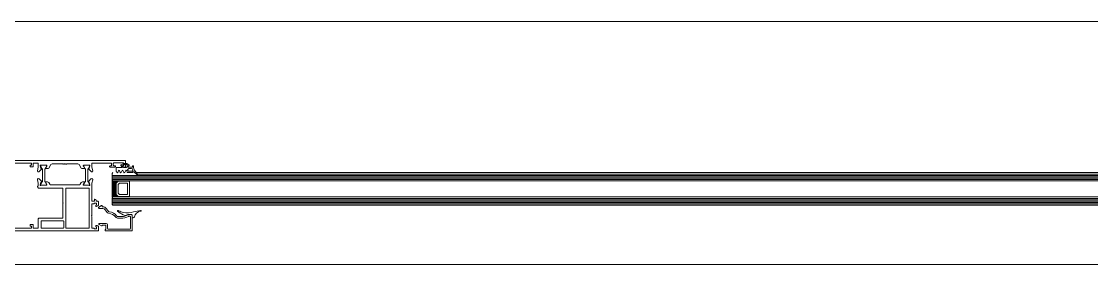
# Model space of a CAD drawing. Header units: centimetres. Extents: x 118932 to 154602, y -32682 to -23521.
# Drawn here: x 127999 to 128078.1, y -26921.6 to -26903.6 of the extents above; entities that cross this region are included whole.
import ezdxf

# ---------------------------------------------------------------- set-up
doc = ezdxf.new("R2010")
doc.units = ezdxf.units.CM
doc.header["$LTSCALE"] = 50
doc.header["$MEASUREMENT"] = 0
for name, color, linetype, lineweight, true_color in [('GEN_02_TF_Pencere', 7, 'Continuous', 9, 0x6093ac), ('GEN_05_ML_Alçıpan_giydirme', 7, 'Continuous', 18, 0x7ebab5), ('GEN_05_ML_Mermer', 7, 'Continuous', 9, 0x9d8692)]:
    doc.layers.add(name, color=color, linetype=linetype, lineweight=lineweight, true_color=true_color)

# ---------------------------------------------------------------- blocks, each defined once
blk = doc.blocks.new('P7_')
at = {"layer": 'GEN_02_TF_Pencere'}
for p, q in [((163302.095, -16172.652, 0), (163302.096, -16172.903, 0)), ((163302.52, -16172.625, 0), (163302.125, -16172.625, 0)), ((163302.62, -16172.343, 0), (163302.456, -16172.447, 0)), ((163302.48, -16172.51, 0), (163302.52, -16172.51, 0)), ((163302.52, -16172.51, 0), (163302.52, -16172.625, 0)), ((163302.6, -16172.598, 0), (163302.6, -16172.44, 0)), ((163302.87, -16172.342, 0), (163302.62, -16172.343, 0)), ((163302.63, -16172.413, 0), (163302.86, -16172.413, 0)), ((163302.86, -16172.625, 0), (163302.63, -16172.625, 0)), ((163303.033, -16172.446, 0), (163302.87, -16172.342, 0)), ((163302.881, -16172.617, 0), (163302.881, -16172.617, 0)), ((163302.89, -16172.439, 0), (163302.89, -16172.598, 0)), ((163302.97, -16172.624, 0), (163302.97, -16172.51, 0)), ((163302.97, -16172.51, 0), (163303.01, -16172.51, 0)), ((163303.27, -16172.624, 0), (163302.97, -16172.624, 0)), ((163303.3, -16172.537, 0), (163303.3, -16172.598, 0)), ((163301.785, -16173.069, 0), (163301.835, -16173.019, 0)), ((163301.785, -16173.569, 0), (163301.785, -16173.069, 0)), ((163301.785, -16173.219, 0), (163382.715, -16173.219, 0)), ((163301.785, -16173.319, 0), (163382.715, -16173.319, 0)), ((163301.785, -16173.419, 0), (163382.715, -16173.419, 0)), ((163302.106, -16172.942, 0), (163302.138, -16172.999, 0)), ((163302.214, -16172.996, 0), (163302.269, -16172.863, 0)), ((163302.325, -16172.863, 0), (163302.38, -16172.996, 0)), ((163302.456, -16172.999, 0), (163302.534, -16172.859, 0)), ((163302.589, -16172.862, 0), (163302.645, -16172.996, 0)), ((163302.72, -16172.999, 0), (163302.799, -16172.859, 0)), ((163302.853, -16172.862, 0), (163302.892, -16172.955, 0)), ((163302.892, -16172.955, 0), (163302.892, -16172.955, 0)), ((163302.935, -16172.827, 0), (163302.935, -16172.808, 0)), ((163302.935, -16172.827, 0), (163302.935, -16172.827, 0)), ((163302.986, -16173.013, 0), (163303.24, -16173.013, 0)), ((163303.035, -16172.72, 0), (163303.22, -16172.72, 0)), ((163303.221, -16172.915, 0), (163303.035, -16172.915, 0)), ((163303.32, -16172.808, 0), (163303.32, -16172.827, 0)), ((163303.399, -16172.967, 0), (163303.611, -16173.166, 0)), ((163303.663, -16173.127, 0), (163303.484, -16172.911, 0)), ((163303.574, -16173.019, 0), (163382.665, -16173.019, 0)), ((163303.656, -16173.119, 0), (163382.715, -16173.119, 0)), ((163301.785, -16173.519, 0), (163382.715, -16173.519, 0)), ((163301.835, -16173.619, 0), (163301.785, -16173.569, 0)), ((163302.16, -16173.619, 0), (163301.785, -16173.619, 0)), ((163301.785, -16173.619, 0), (163301.785, -16174.819, 0)), ((163301.785, -16174.819, 0), (163301.785, -16173.619, 0)), ((163301.825, -16174.819, 0), (163301.825, -16173.619, 0)), ((163301.865, -16174.819, 0), (163301.865, -16173.619, 0)), ((163301.905, -16174.819, 0), (163301.905, -16173.619, 0)), ((163301.945, -16174.819, 0), (163301.945, -16173.619, 0)), ((163301.985, -16174.819, 0), (163301.985, -16173.619, 0)), ((163302.01, -16173.769, 0), (163302.16, -16173.619, 0)), ((163302.01, -16174.669, 0), (163302.01, -16173.769, 0)), ((163302.025, -16173.754, 0), (163302.025, -16173.619, 0)), ((163302.065, -16173.714, 0), (163302.065, -16173.619, 0)), ((163302.085, -16173.799, 0), (163302.235, -16173.649, 0)), ((163302.085, -16174.639, 0), (163302.085, -16173.799, 0)), ((163302.105, -16173.674, 0), (163302.105, -16173.619, 0)), ((163302.145, -16173.634, 0), (163302.145, -16173.619, 0)), ((163302.16, -16173.619, 0), (163382.34, -16173.619, 0)), ((163302.235, -16173.649, 0), (163303.085, -16173.649, 0)), ((163302.235, -16173.899, 0), (163302.335, -16173.799, 0)), ((163302.235, -16174.539, 0), (163302.235, -16173.899, 0)), ((163302.335, -16173.799, 0), (163302.935, -16173.799, 0)), ((163302.935, -16173.799, 0), (163302.935, -16174.639, 0)), ((163303.085, -16173.649, 0), (163303.085, -16174.789, 0)), ((163301.785, -16174.869, 0), (163301.835, -16174.819, 0)), ((163301.785, -16174.819, 0), (163302.16, -16174.819, 0)), ((163301.785, -16174.819, 0), (163301.785, -16174.819, 0)), ((163301.785, -16175.369, 0), (163301.785, -16174.869, 0)), ((163301.785, -16174.919, 0), (163382.715, -16174.919, 0)), ((163301.785, -16175.019, 0), (163382.715, -16175.019, 0)), ((163302.16, -16174.819, 0), (163302.01, -16174.669, 0)), ((163302.025, -16174.819, 0), (163302.025, -16174.684, 0)), ((163302.065, -16174.819, 0), (163302.065, -16174.724, 0)), ((163302.235, -16174.789, 0), (163302.085, -16174.639, 0)), ((163302.105, -16174.819, 0), (163302.105, -16174.764, 0)), ((163302.145, -16174.819, 0), (163302.145, -16174.804, 0)), ((163302.16, -16174.819, 0), (163382.34, -16174.819, 0)), ((163302.335, -16174.639, 0), (163302.235, -16174.539, 0)), ((163303.085, -16174.789, 0), (163302.235, -16174.789, 0)), ((163302.935, -16174.639, 0), (163302.335, -16174.639, 0)), ((163301.785, -16175.119, 0), (163382.715, -16175.119, 0)), ((163301.785, -16175.219, 0), (163382.715, -16175.219, 0)), ((163301.785, -16175.319, 0), (163382.715, -16175.319, 0)), ((163301.835, -16175.419, 0), (163301.785, -16175.369, 0)), ((163301.835, -16175.419, 0), (163382.665, -16175.419, 0)), ((163302.237, -16175.819, 0), (163302.25, -16175.821, 0)), ((163302.925, -16176.136, 0), (163302.905, -16176.145, 0)), ((163303.235, -16176.125, 0), (163302.974, -16176.125, 0)), ((163303.265, -16176.335, 0), (163303.265, -16176.15, 0)), ((163303.333, -16176.36, 0), (163303.295, -16176.36, 0)), ((163303.295, -16176.36, 0), (163303.295, -16176.36, 0))]:
    blk.add_line(p, q, dxfattribs=at)
at = {"layer": 'GEN_02_TF_Pencere', "extrusion": (0, 0, -1), "elevation": 0}
for points in [[(-163292.815, -16172.117), (-163302.755, -16172.117, 0.414214), (-163302.785, -16172.147), (-163302.785, -16172.587, 0.414214), (-163302.755, -16172.617), (-163302.555, -16172.617, 0.414214), (-163302.485, -16172.547, 0.414214), (-163302.515, -16172.517), (-163302.595, -16172.517, -0.414214), (-163302.645, -16172.467), (-163302.645, -16172.347, -0.414214), (-163302.595, -16172.297), (-163301.925, -16172.297, -0.414214), (-163301.875, -16172.347), (-163301.875, -16172.467, -0.414214), (-163301.925, -16172.517), (-163302.005, -16172.517, 0.414214), (-163302.035, -16172.547, 0.414214), (-163301.965, -16172.617), (-163301.655, -16172.617, 0.414214), (-163301.605, -16172.567), (-163301.605, -16172.547, 0.414214), (-163301.635, -16172.517), (-163301.705, -16172.517, -0.414214), (-163301.735, -16172.487), (-163301.735, -16172.317), (-163300.315, -16172.317, -0.414214), (-163300.285, -16172.347), (-163300.285, -16172.618), (-163300.355, -16172.878, 0.700075), (-163300.247, -16172.954), (-163300.229, -16172.941), (-163300.058, -16172.768, 0.617785), (-163300.074, -16172.708, -0.283333), (-163300.097, -16172.686), (-163300.148, -16172.502), (-163300.148, -16172.484, -0.673162), (-163300.096, -16172.463, 0.202354), (-163300.075, -16172.472), (-163299.688, -16172.472, -0.415901), (-163299.658, -16172.502), (-163299.658, -16172.524, -0.137872), (-163299.662, -16172.539), (-163299.755, -16172.692, 0.585714), (-163299.738, -16172.722), (-163299.596, -16172.722, 0.30109), (-163299.51, -16172.674), (-163299.352, -16172.414, -0.261413), (-163299.266, -16172.367), (-163298.442, -16172.367), (-163298.42, -16172.405), (-163298.398, -16172.367), (-163298.34, -16172.367, 1), (-163298.28, -16172.367), (-163298.2, -16172.367, 1), (-163298.14, -16172.367), (-163297.354, -16172.367, -0.261413), (-163297.269, -16172.414), (-163297.11, -16172.674, 0.261381), (-163297.025, -16172.722), (-163296.883, -16172.722, 0.585524), (-163296.865, -16172.692), (-163296.958, -16172.539, -0.137707), (-163296.963, -16172.524), (-163296.963, -16172.502, -0.414214), (-163296.933, -16172.472), (-163296.546, -16172.472, 0.202488), (-163296.524, -16172.463, -0.673126), (-163296.473, -16172.484), (-163296.473, -16172.502), (-163296.524, -16172.686, -0.283536), (-163296.547, -16172.708, 0.617796), (-163296.562, -16172.768), (-163296.391, -16172.941), (-163296.373, -16172.954, 0.700399), (-163296.266, -16172.878), (-163296.335, -16172.618), (-163296.335, -16172.347, -0.414214), (-163296.305, -16172.317), (-163295.985, -16172.317, -0.414214), (-163295.955, -16172.347), (-163295.955, -16172.557, 0.414214), (-163295.925, -16172.587), (-163295.765, -16172.587, 0.414214), (-163295.735, -16172.557), (-163295.735, -16172.497, 0.414214), (-163295.765, -16172.467), (-163295.835, -16172.467), (-163295.835, -16172.317), (-163293.835, -16172.317)], [(-163293.835, -16177.124), (-163295.835, -16177.123), (-163295.835, -16176.973), (-163295.765, -16176.973, 0.414214), (-163295.735, -16176.943), (-163295.735, -16176.883, 0.414214), (-163295.765, -16176.853), (-163295.925, -16176.853, 0.414214), (-163295.955, -16176.883), (-163295.955, -16177.093, -0.414214), (-163295.985, -16177.123), (-163296.335, -16177.123), (-163296.335, -16176.423, 0.414213), (-163296.365, -16176.393), (-163298.135, -16176.392), (-163298.134, -16175.312), (-163298.164, -16175.282), (-163298.134, -16175.252), (-163298.134, -16174.172), (-163296.384, -16174.173, 0.414277), (-163296.284, -16174.073), (-163296.284, -16174.038, 0.339312), (-163296.299, -16174.019), (-163296.319, -16174.013, -0.339802), (-163296.334, -16173.994), (-163296.333, -16173.807), (-163296.264, -16173.546, 0.700085), (-163296.371, -16173.471), (-163296.389, -16173.484), (-163296.56, -16173.656, 0.617948), (-163296.545, -16173.716, -0.283637), (-163296.522, -16173.738), (-163296.471, -16173.922), (-163296.471, -16173.941, -0.673161), (-163296.523, -16173.962, 0.202488), (-163296.544, -16173.952), (-163296.931, -16173.952, -0.414214), (-163296.961, -16173.922), (-163296.961, -16173.901, -0.137872), (-163296.957, -16173.885), (-163296.864, -16173.733, 0.585524), (-163296.881, -16173.702), (-163297.023, -16173.702, 0.261413), (-163297.109, -16173.75), (-163297.184, -16173.874, -0.261413), (-163297.27, -16173.922), (-163298.177, -16173.922), (-163299.347, -16173.921, -0.261413), (-163299.433, -16173.873), (-163299.508, -16173.749, 0.261413), (-163299.594, -16173.701), (-163299.736, -16173.701, 0.585524), (-163299.753, -16173.731), (-163299.66, -16173.883, -0.137872), (-163299.656, -16173.899), (-163299.656, -16173.921, -0.414214), (-163299.686, -16173.951), (-163300.073, -16173.95, 0.202488), (-163300.095, -16173.959, -0.673161), (-163300.146, -16173.939), (-163300.146, -16173.92), (-163300.095, -16173.736, -0.283637), (-163300.072, -16173.714, 0.617948), (-163300.056, -16173.654), (-163300.227, -16173.481), (-163300.245, -16173.469, 0.700085), (-163300.353, -16173.544), (-163300.283, -16173.805), (-163300.284, -16175.091, -0.414214), (-163300.314, -16175.121), (-163300.454, -16175.121, -0.414214), (-163300.484, -16175.091), (-163300.484, -16175.001, 0.463003), (-163300.518, -16174.971, 0.372825), (-163300.604, -16175.07), (-163300.604, -16175.091, -0.414214), (-163300.634, -16175.121), (-163300.704, -16175.12, 0.414214), (-163300.784, -16175.2), (-163300.784, -16175.37, 0.414214), (-163300.634, -16175.521), (-163300.614, -16175.521, 0.414214), (-163300.584, -16175.491), (-163300.584, -16175.45, 0.380812), (-163300.609, -16175.42, -0.365977), (-163300.634, -16175.391), (-163300.634, -16175.301, -0.414214), (-163300.604, -16175.271), (-163300.494, -16175.271, -0.365977), (-163300.465, -16175.296, 0.369187), (-163300.435, -16175.321), (-163300.314, -16175.321, -0.414214), (-163300.284, -16175.351), (-163300.285, -16176.191), (-163300.255, -16176.221), (-163300.285, -16176.251), (-163300.285, -16177.091, -0.414214), (-163300.315, -16177.121), (-163300.436, -16177.121, 0.365995), (-163300.466, -16177.146, -0.365977), (-163300.495, -16177.171), (-163300.605, -16177.171, -0.414214), (-163300.635, -16177.141), (-163300.635, -16177.051, -0.374045), (-163300.61, -16177.021, 0.366034), (-163300.585, -16176.991), (-163300.585, -16176.951, 0.414214), (-163300.615, -16176.921), (-163300.635, -16176.921, 0.414214), (-163300.785, -16177.07), (-163300.785, -16177.29, 0.414214), (-163300.755, -16177.32), (-163300.755, -16177.32), (-163292.815, -16177.325, 0.198912)]]:
    blk.add_lwpolyline(points, format="xyb", dxfattribs=at)
for points in [[(-163296.821, -16173.636), (-163296.821, -16172.788, 0.131653), (-163296.837, -16172.728), (-163296.941, -16172.548), (-163296.941, -16172.512, -0.414213), (-163296.901, -16172.472), (-163296.561, -16172.472, -0.414214), (-163296.521, -16172.512), (-163296.521, -16172.548), (-163296.625, -16172.728, 0.131652), (-163296.641, -16172.788), (-163296.641, -16173.636, 0.131652), (-163296.625, -16173.696), (-163296.521, -16173.876), (-163296.521, -16173.912, -0.414214), (-163296.561, -16173.952), (-163296.901, -16173.952, -0.414213), (-163296.941, -16173.912), (-163296.941, -16173.876), (-163296.837, -16173.696, 0.131652), (-163296.821, -16173.636)], [(-163299.817, -16173.634), (-163299.817, -16172.787, -0.131653), (-163299.801, -16172.727), (-163299.697, -16172.547), (-163299.697, -16172.511, 0.414213), (-163299.737, -16172.471), (-163300.077, -16172.471, 0.414214), (-163300.117, -16172.511), (-163300.117, -16172.547), (-163300.013, -16172.727, -0.131652), (-163299.997, -16172.787), (-163299.997, -16173.634, -0.131652), (-163300.013, -16173.694), (-163300.117, -16173.874), (-163300.117, -16173.911, 0.414214), (-163300.077, -16173.951), (-163299.737, -16173.951, 0.414213), (-163299.697, -16173.911), (-163299.697, -16173.874), (-163299.801, -16173.694, -0.131652), (-163299.817, -16173.634)], [(-163303.235, -16177.325), (-163301.315, -16177.325, 0.41421), (-163301.285, -16177.295), (-163301.285, -16177.235, 0.41421), (-163301.315, -16177.205), (-163301.335, -16177.205), (-163301.335, -16176.905), (-163301.065, -16176.905), (-163301.045, -16176.94, 0.414213), (-163301.004, -16176.951), (-163300.833, -16176.852, 0.767327), (-163300.851, -16176.785), (-163301.355, -16176.785, 0.414213), (-163301.455, -16176.885), (-163301.455, -16177.155, -0.414213), (-163301.505, -16177.205), (-163303.095, -16177.205, -0.414213), (-163303.145, -16177.155), (-163303.145, -16176.295, -0.414213), (-163303.095, -16176.245), (-163303.044, -16176.245, -0.127549), (-163303.01, -16176.254, 0.13898), (-163302.415, -16176.394), (-163302.266, -16176.394, 0.215322), (-163302.026, -16176.285, -0.168624), (-163301.569, -16176.027, 0.197358), (-163301.364, -16175.896), (-163301.256, -16175.742, -0.244575), (-163301.109, -16175.665), (-163300.83, -16175.665, 0.767327), (-163300.802, -16175.563), (-163301, -16175.449, 0.577351), (-163301.045, -16175.475), (-163301.045, -16175.545), (-163301.109, -16175.545, 0.244575), (-163301.355, -16175.673), (-163301.463, -16175.827, -0.197358), (-163301.591, -16175.909, 0.168624), (-163302.116, -16176.206, -0.215322), (-163302.266, -16176.274), (-163302.513, -16176.274, -0.114883), (-163302.949, -16176.15, 0.126996), (-163303.046, -16176.125), (-163303.235, -16176.125, 0.414213), (-163303.265, -16176.155), (-163303.265, -16177.295, 0.414213), (-163303.235, -16177.325)], [(-163298.206, -16176.6, -0.198912), (-163298.185, -16176.592), (-163296.565, -16176.592, -0.414214), (-163296.535, -16176.622), (-163296.535, -16177.093, -0.414214), (-163296.565, -16177.123), (-163298.185, -16177.122, -0.414214), (-163298.215, -16177.092), (-163298.215, -16176.622, -0.198912), (-163298.206, -16176.6)]]:
    blk.add_lwpolyline(points, format="xyb", close=True, dxfattribs=at)
blk.add_lwpolyline([(-163298.375, -16177.122), (-163300.085, -16177.121), (-163300.084, -16174.17), (-163298.374, -16174.171), (-163298.375, -16177.122)], close=True, dxfattribs=at)
at = {"layer": 'GEN_02_TF_Pencere', "extrusion": (0, 0, -1)}
for centre, major_axis, start_param, end_param in [((163302.125, -16172.652, 0), (0.03, 0), 3.140437, 4.711235), ((163302.48, -16172.475, 0), (-0.04, 0), 4.711234, 7.229163), ((163302.63, -16172.44, 0), (-0.03, 0), -0.001157, 1.56964), ((163302.63, -16172.598, 0), (-0.03, 0), 4.711232, 6.282029), ((163302.86, -16172.439, 0), (0.03, 0), 4.711233, 6.282031), ((163302.86, -16172.598, 0), (-0.03, 0), 3.925836, 4.711232), ((163302.86, -16172.598, 0), (-0.03, 0), 3.140439, 3.925836), ((163303.01, -16172.475, 0), (0.04, 0), -0.948289, 1.56964), ((163303.27, -16172.598, 0), (0.03, 0), -0.001157, 1.56964), ((163303.33, -16172.537, 0), (0.03, 0), 3.140437, 6.105223), ((163307.655, -16172.007, 0), (4.337, 0), 2.949895, 3.003759), ((163302.196, -16172.903, 0), (0.1, 0), 2.680578, 3.140437), ((163302.175, -16172.983, 0), (-0.0413, 0), 3.504733, 5.82217), ((163302.297, -16172.872, 0), (0.03, 0), 3.490789, 5.931679), ((163302.419, -16172.983, 0), (0.0413, 0), 0.458704, 2.776141), ((163302.561, -16172.872, 0), (-0.03, 0), 0.487351, 2.788352), ((163302.683, -16172.983, 0), (0.0413, 0), 0.458705, 2.776142), ((163302.825, -16172.871, 0), (0.03, 0), 3.628945, 5.929947), ((163302.986, -16172.925, 0), (0.1, 0), 2.178997, 2.788351), ((163302.986, -16172.925, 0), (-0.1, 0), 4.711235, 5.320589), ((163303.035, -16172.808, 0), (0.1, 0), 3.140436, 4.711234), ((163303.035, -16172.827, 0), (0.1, 0), 1.569641, 3.140438), ((163303.22, -16172.808, 0), (0.1, 0), 4.711232, 6.28203), ((163303.22, -16172.827, 0), (-0.1, 0), 3.140436, 4.711234), ((163303.24, -16172.925, 0), (-0.1, 0), 3.745027, 4.711234), ((163303.364, -16173, 0), (0.0509, 0), 3.745027, 5.454025), ((163303.889, -16172.652, 0), (0.5, 0), 2.512106, 2.949893), ((163303.634, -16173.144, 0), (0.0344, 0), -0.614619, 2.340265)]:
    blk.add_ellipse(centre, major_axis=major_axis, ratio=0.881548, start_param=start_param, end_param=end_param, dxfattribs=at)
at = {"layer": 'GEN_02_TF_Pencere'}
for centre, major_axis, start_param, end_param in [((163302.237, -16175.861, 0), (-0.05, 0), -1.570583, 0.325144), ((163302.24, -16175.852, 0), (0.0382, 0), 0.629084, 1.300082), ((163302.786, -16175.234, 0), (-0.88, 0), 0.944914, 1.386057), ((163305.714, -16183.096, 0), (8.856, 0), 1.777943, 1.838474), ((163303.901, -16175.846, 0), (-0.03, 0), 3.142037, 4.994419), ((163303.901, -16175.846, 0), (0.03, 0), -1.226961, -0.000036), ((163304.532, -16173.643, 0), (3.543, 0), 3.990064, 4.134382), ((163302.761, -16175.938, 0), (-0.286, 0), 0.956763, 2.099792), ((163302.92, -16174.684, 0), (-1.549, 0), 1.378609, 1.866448), ((163302.974, -16176.209, 0), (0.1, 0), 1.57081, 2.088079), ((163303.235, -16176.15, 0), (0.03, 0), 0.000001, 1.570795), ((163303.295, -16176.335, 0), (0.03, 0), 3.141594, 4.712388), ((163303.333, -16176.276, 0), (-0.1, 0), 1.570967, 2.940044), ((163304.06, -16176.392, 0), (0.64, 0), 1.805526, 2.955356)]:
    blk.add_ellipse(centre, major_axis=major_axis, ratio=0.839387, start_param=start_param, end_param=end_param, dxfattribs=at)
at = {"layer": 'GEN_05_ML_Mermer', "elevation": 0}
blk.add_lwpolyline([(163483.715, -16179.824), (163288.715, -16179.824), (163288.715, -16161.825), (163483.715, -16161.825)], close=True, dxfattribs=at)
blk = doc.blocks.new('DOGRAMA LEVEL -1 D BLOK')
at = {"layer": 'GEN_05_ML_Alçıpan_giydirme', "color": 1}
blk.add_blockref('P7_', (-163108.603, 16333.258, 0), dxfattribs=at)

msp = doc.modelspace()

# ---------------------------------------------------------------- block references
msp.add_blockref('DOGRAMA LEVEL -1 D BLOK', (127812.567, -27075.021, 0))

doc.saveas('drawing.dxf')
